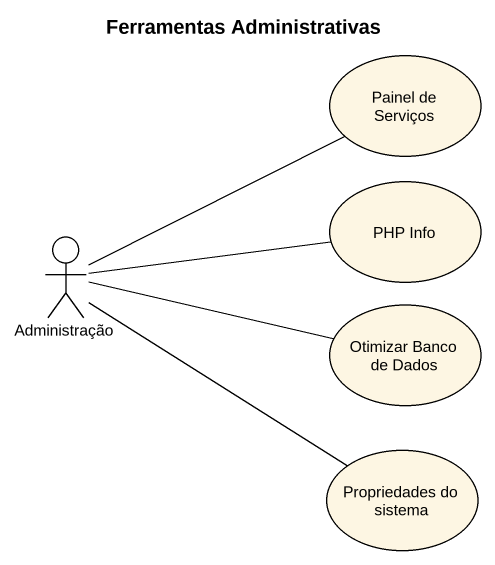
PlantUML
@startuml
title Ferramentas Administrativas
usecase "Painel de Serviços" as Painel_de_Serviços
actor Administração
usecase "PHP Info" as PHP_Info
usecase "Otimizar Banco de Dados" as Otimizar_Banco_de_Dados
usecase "Propriedades do sistema" as Propriedades_do_sistema
Administração -right- Painel_de_Serviços
Administração -right- PHP_Info
Administração -right- Otimizar_Banco_de_Dados
Administração -right- Propriedades_do_sistema
@enduml
